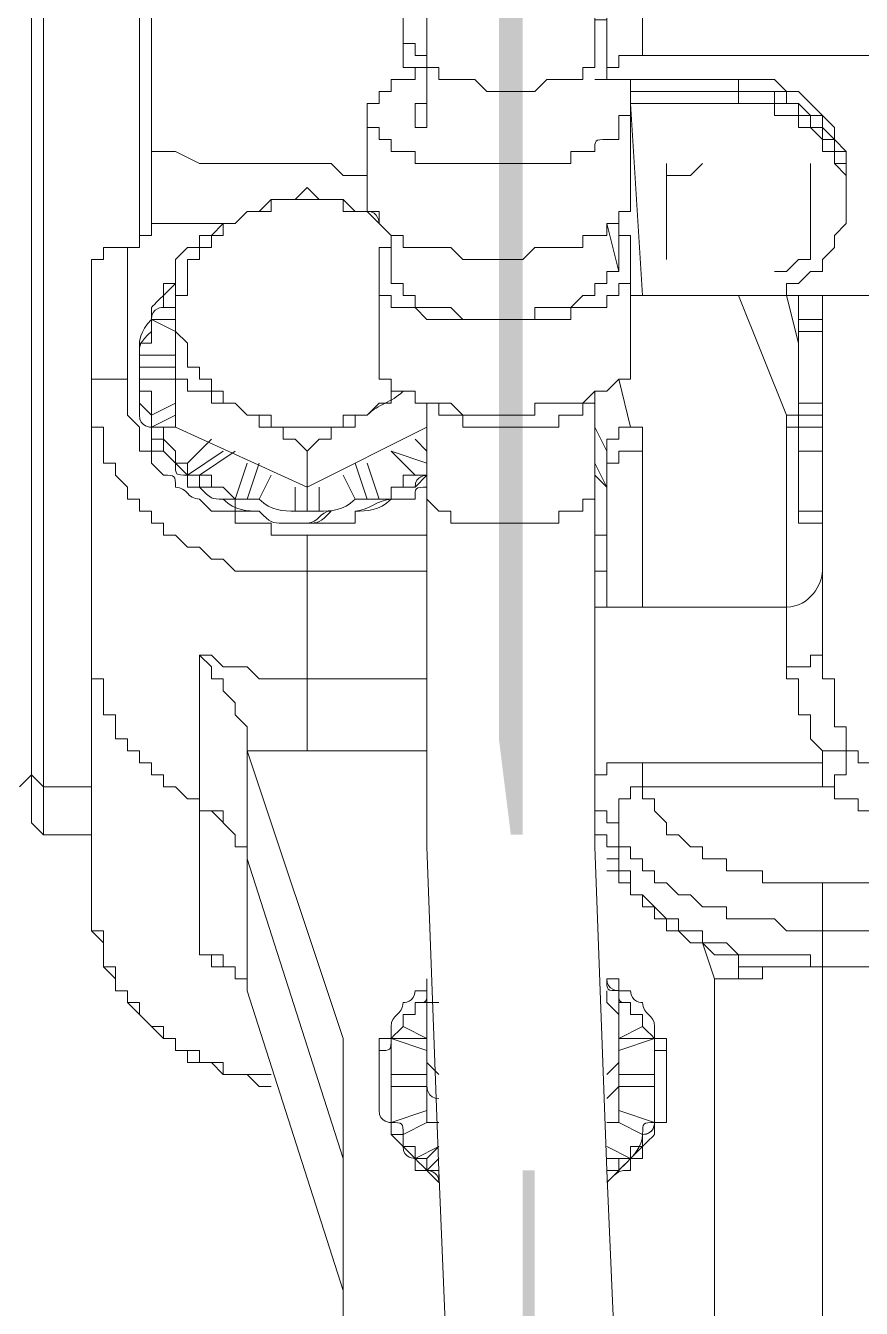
# Model space of a CAD drawing. Header units: millimetres. Extents: x 25083 to 52777, y 24772 to 45779.
# Drawn here: x 49519.19 to 49545.1, y 35956.82 to 35996.55 of the extents above; entities that cross this region are included whole.
import ezdxf

# ---------------------------------------------------------------- set-up
doc = ezdxf.new("R2010")
doc.units = ezdxf.units.MM

# ---------------------------------------------------------------- blocks, each defined once
blk = doc.blocks.new('zw$D2F4')
h = blk.add_hatch(color=7)
edge = h.paths.add_edge_path(flags=0)
edge.add_spline(control_points=[(644.308, 161.913), (644.308, 161.913), (644.308, 152.629), (644.308, 152.629), (644.308, 152.629), (643.937, 151.514), (643.937, 151.514), (643.937, 151.514), (644.679, 151.514), (644.679, 151.514), (644.679, 151.514), (644.679, 161.913), (644.679, 161.913), (644.679, 161.913), (644.308, 161.913), (644.308, 161.913), (644.308, 161.913), (644.308, 161.913), (644.308, 161.913)], knot_values=[0, 0, 0, 0, 1, 1, 1, 2, 2, 2, 3, 3, 3, 4, 4, 4, 5, 5, 5, 6, 6, 6, 6], degree=3, periodic=0)
edge = h.paths.add_edge_path(flags=0)
edge.add_spline(control_points=[(643.937, 140.745), (643.937, 140.745), (643.937, 115.121), (643.937, 115.121), (643.937, 115.121), (644.679, 115.121), (644.679, 115.121), (644.679, 115.121), (644.679, 140.745), (644.679, 140.745), (644.679, 140.745), (643.937, 140.745), (643.937, 140.745), (643.937, 140.745), (643.937, 140.745), (643.937, 140.745)], knot_values=[0, 0, 0, 0, 1, 1, 1, 2, 2, 2, 3, 3, 3, 4, 4, 4, 5, 5, 5, 5], degree=3, periodic=0)
h = blk.add_hatch(color=7)
h.dxf.hatch_style = 2
h.paths.add_polyline_path([(643.937, 115.121), (643.937, 112.15), (644.679, 112.15), (644.679, 115.121)])
h = blk.add_hatch(color=7)
h.dxf.hatch_style = 2
h.paths.add_polyline_path([(643.937, 112.15), (643.937, 104.723), (644.679, 104.723), (644.679, 112.15)])
h = blk.add_hatch(color=7)
h.dxf.hatch_style = 2
h.paths.add_polyline_path([(643.937, 104.723), (643.937, 101.752), (644.679, 101.752), (644.679, 104.723)])
h = blk.add_hatch(color=7)
edge = h.paths.add_edge_path(flags=0)
edge.add_spline(control_points=[(643.937, 101.752), (643.937, 101.752), (643.937, 93.954), (643.937, 93.954), (643.937, 93.954), (644.308, 90.983), (644.308, 90.983), (644.308, 90.983), (644.679, 90.983), (644.679, 90.983), (644.679, 90.983), (644.679, 101.752), (644.679, 101.752), (644.679, 101.752), (643.937, 101.752), (643.937, 101.752), (643.937, 101.752), (643.937, 101.752), (643.937, 101.752)], knot_values=[0, 0, 0, 0, 1, 1, 1, 2, 2, 2, 3, 3, 3, 4, 4, 4, 5, 5, 5, 6, 6, 6, 6], degree=3, periodic=0)
edge = h.paths.add_edge_path(flags=0)
edge.add_spline(control_points=[(644.679, 80.585), (644.679, 80.585), (644.679, 75.757), (644.679, 75.757), (644.679, 75.757), (645.051, 70.558), (645.051, 70.558), (645.051, 70.558), (645.051, 66.102), (645.051, 66.102), (645.051, 66.102), (645.422, 61.646), (645.422, 61.646), (645.422, 61.646), (645.422, 55.332), (645.422, 55.332), (645.422, 55.332), (645.422, 53.104), (645.422, 53.104), (645.422, 53.104), (646.165, 53.104), (646.165, 53.104), (646.165, 53.104), (646.165, 55.332), (646.165, 55.332), (646.165, 55.332), (645.793, 57.932), (645.793, 57.932), (645.793, 57.932), (645.793, 66.102), (645.793, 66.102), (645.793, 66.102), (645.422, 70.558), (645.422, 70.558), (645.422, 70.558), (645.051, 75.757), (645.051, 75.757), (645.051, 75.757), (645.051, 80.585), (645.051, 80.585), (645.051, 80.585), (644.679, 80.585), (644.679, 80.585), (644.679, 80.585), (644.679, 80.585), (644.679, 80.585)], knot_values=[0, 0, 0, 0, 1, 1, 1, 2, 2, 2, 3, 3, 3, 4, 4, 4, 5, 5, 5, 6, 6, 6, 7, 7, 7, 8, 8, 8, 9, 9, 9, 10, 10, 10, 11, 11, 11, 12, 12, 12, 13, 13, 13, 14, 14, 14, 15, 15, 15, 15], degree=3, periodic=0)
at = {"color": 7, "lineweight": 5}
for points in [[(629.825, 228.386), (629.825, 92.468)], [(632.796, 109.18), (632.796, 228.386)], [(629.454, 228.014), (629.454, 92.84)], [(633.167, 193.478), (633.167, 109.551)], [(633.167, 109.922), (633.167, 192.735)], [(641.708, 161.913), (641.708, 115.121)], [(646.907, 115.121), (646.907, 161.913)], [(648.393, 123.291), (648.393, 115.121)], [(647.279, 122.548), (647.279, 114.379)], [(640.966, 115.493), (640.966, 116.607)], [(646.907, 116.235), (647.279, 116.235), (647.279, 115.864)], [(640.966, 115.493), (640.966, 114.75), (641.337, 114.75), (641.337, 114.379)], [(640.966, 115.493), (641.337, 115.493), (641.337, 115.121), (641.708, 115.121)], [(641.708, 115.121), (641.708, 112.893)], [(644.308, 114.007), (643.565, 114.007), (643.194, 114.379), (642.08, 114.379), (642.08, 114.75), (641.708, 114.75), (641.708, 115.121)], [(646.907, 115.121), (646.907, 114.75), (646.536, 114.75), (646.536, 114.379), (646.165, 114.379), (645.422, 114.379), (645.051, 114.007), (644.308, 114.007)], [(647.279, 114.379), (647.279, 114.75), (647.65, 114.75), (647.65, 115.121), (648.021, 115.121), (648.393, 115.121)], [(658.791, 115.121), (648.393, 115.121)], [(639.852, 113.264), (639.852, 113.636), (640.223, 113.636), (640.223, 114.007), (640.594, 114.007), (640.594, 114.379), (641.337, 114.379), (641.337, 114.75), (641.708, 114.75)], [(646.907, 114.379), (648.021, 114.379)], [(648.021, 114.379), (651.364, 114.379)], [(648.021, 114.379), (648.021, 111.408)], [(648.021, 114.007), (648.021, 114.379)], [(648.021, 114.379), (648.021, 113.264)], [(651.364, 114.379), (651.364, 114.007)], [(654.706, 111.408), (654.706, 112.15), (654.335, 112.522), (654.335, 112.893), (653.592, 113.636), (653.22, 114.007), (652.849, 114.007), (652.478, 114.379), (651.364, 114.379)], [(648.021, 114.007), (651.364, 114.007)], [(651.364, 114.007), (648.021, 114.007)], [(651.364, 114.007), (651.364, 113.636)], [(654.706, 111.408), (654.706, 111.779), (654.335, 111.779), (654.335, 112.522), (653.963, 112.522), (653.963, 112.893), (653.592, 112.893), (653.592, 113.264), (653.22, 113.264), (653.22, 113.636), (652.478, 113.636), (652.478, 114.007), (651.364, 114.007)], [(654.706, 111.408), (654.706, 112.15), (654.335, 112.15), (654.335, 112.522), (653.963, 112.893), (653.963, 113.264), (653.592, 113.264), (653.22, 113.636), (652.849, 113.636), (652.849, 114.007), (651.364, 114.007)], [(639.852, 113.264), (639.852, 110.294)], [(646.907, 112.15), (646.165, 112.15), (646.165, 111.779), (642.451, 111.779), (642.08, 111.779), (641.337, 111.779), (641.337, 112.15), (640.594, 112.15), (640.594, 112.522), (640.223, 112.522), (640.223, 112.893), (639.852, 112.893), (639.852, 113.264)], [(641.708, 113.636), (641.337, 113.636), (641.337, 113.264)], [(641.337, 113.264), (641.337, 112.893), (641.708, 112.893)], [(648.021, 113.264), (647.65, 113.264), (647.65, 112.522), (647.279, 112.522)], [(651.364, 113.636), (648.021, 113.636)], [(648.021, 113.636), (648.393, 107.694)], [(648.021, 113.264), (648.021, 110.665)], [(654.706, 111.036), (654.706, 111.408), (654.335, 111.779), (654.335, 112.15), (653.963, 112.15), (653.963, 112.522), (653.592, 112.893), (653.22, 112.893), (653.22, 113.264), (652.478, 113.264), (652.478, 113.636), (651.364, 113.636)], [(639.852, 111.408), (639.109, 111.408), (638.737, 111.779), (634.653, 111.779), (633.91, 112.15), (633.167, 112.15)], [(649.136, 111.779), (649.136, 108.808)], [(650.25, 111.779), (649.878, 111.408), (649.136, 111.408), (649.136, 111.036)], [(653.592, 108.808), (653.592, 111.779)], [(648.021, 111.408), (648.021, 110.665)], [(654.706, 111.408), (654.706, 111.036)], [(636.138, 110.294), (636.509, 110.294), (636.881, 110.665), (637.623, 110.665), (637.995, 111.036)], [(637.995, 111.036), (638.366, 110.665), (639.109, 110.665), (639.48, 110.294), (639.852, 110.294)], [(654.706, 111.036), (654.706, 110.665)], [(636.138, 110.294), (636.881, 110.294), (636.881, 110.665), (638.737, 110.665), (639.109, 110.665), (639.109, 110.294), (639.852, 110.294)], [(648.021, 110.665), (648.021, 110.294), (647.65, 110.294), (647.65, 109.922), (647.279, 109.922), (647.279, 109.551), (646.536, 109.551), (646.536, 109.18), (645.793, 109.18), (645.422, 109.18), (645.051, 109.18), (644.679, 108.808), (642.822, 108.808), (642.451, 109.18), (640.966, 109.18), (640.966, 109.551), (640.594, 109.551), (640.223, 109.922), (640.223, 110.294), (639.852, 110.294)], [(651.364, 107.694), (652.849, 107.694), (652.849, 108.065), (653.22, 108.065), (653.592, 108.437), (653.963, 108.437), (653.963, 108.808), (654.335, 109.18), (654.335, 109.551), (654.706, 109.922), (654.706, 110.665)], [(633.91, 108.808), (634.281, 109.18), (634.653, 109.18), (634.653, 109.551), (635.024, 109.551), (635.395, 109.922), (635.767, 109.922), (636.138, 110.294)], [(633.91, 106.951), (633.91, 107.694), (634.281, 107.694), (634.281, 108.808), (634.653, 108.808), (634.653, 109.18), (635.024, 109.18), (635.024, 109.551), (635.395, 109.551), (635.395, 109.922), (635.767, 109.922), (636.138, 110.294)], [(632.424, 109.18), (632.796, 109.18), (632.796, 109.551), (633.167, 109.551), (633.167, 109.922)], [(633.167, 109.922), (635.395, 109.922)], [(647.279, 109.922), (647.65, 108.437)], [(647.65, 109.922), (647.65, 109.551)], [(647.65, 109.922), (647.65, 109.551)], [(640.594, 109.551), (640.594, 108.437)], [(647.65, 109.551), (648.021, 109.551)], [(647.65, 109.551), (647.65, 108.437)], [(648.021, 106.58), (648.021, 109.551)], [(648.021, 109.551), (648.021, 108.437)], [(631.31, 108.437), (631.31, 108.808), (631.682, 108.808), (631.682, 109.18), (632.053, 109.18)], [(632.053, 109.18), (632.424, 109.18)], [(632.424, 109.18), (632.424, 105.095)], [(640.223, 108.437), (640.223, 109.18), (640.594, 109.18)], [(633.91, 103.609), (633.91, 108.808)], [(652.478, 108.437), (652.849, 108.437), (653.22, 108.808), (653.592, 108.808)], [(631.31, 89.126), (631.31, 108.437)], [(633.91, 108.437), (633.91, 108.065), (633.538, 108.065), (633.538, 107.694)], [(640.223, 108.437), (640.223, 105.466)], [(648.021, 108.437), (648.021, 108.065), (647.65, 108.065), (647.65, 107.694), (647.279, 107.694), (647.279, 107.323), (646.165, 107.323), (646.165, 106.951), (645.793, 106.951), (641.708, 106.951), (641.337, 107.323), (640.594, 107.323), (640.594, 107.694), (640.223, 107.694), (640.223, 108.437)], [(647.65, 108.437), (647.279, 108.437), (647.279, 108.065), (646.907, 108.065), (646.907, 107.694), (646.536, 107.694), (646.165, 107.323), (645.793, 107.323), (645.422, 107.323), (645.051, 107.323), (645.051, 106.951), (642.822, 106.951), (642.451, 107.323), (641.337, 107.323), (641.337, 107.694), (640.966, 107.694), (640.966, 108.065), (640.594, 108.065), (640.594, 108.437)], [(648.021, 105.837), (648.021, 108.437)], [(633.538, 107.323), (633.538, 107.694), (633.91, 108.065)], [(648.393, 107.694), (648.021, 107.694)], [(651.364, 107.694), (648.393, 107.694)], [(651.364, 107.694), (652.849, 103.981)], [(658.42, 107.694), (651.735, 107.694)], [(653.22, 106.209), (652.849, 107.694)], [(653.22, 107.694), (653.963, 107.694)], [(653.22, 107.694), (653.22, 103.609)], [(653.963, 107.694), (653.963, 96.925)], [(633.91, 107.323), (633.538, 107.323)], [(632.796, 105.837), (632.796, 106.209), (633.167, 106.209), (633.167, 106.951)], [(633.167, 106.951), (633.91, 106.58)], [(633.167, 106.951), (633.91, 106.951)], [(636.138, 103.981), (635.767, 104.352), (635.395, 104.352), (635.395, 104.723), (635.024, 104.723), (635.024, 105.095), (634.653, 105.095), (634.653, 105.466), (634.281, 105.466), (634.281, 105.837), (634.281, 106.209), (633.91, 106.58), (633.91, 106.951)], [(653.22, 106.951), (653.963, 106.951)], [(648.021, 106.58), (648.021, 105.837)], [(653.22, 106.58), (653.963, 106.58)], [(653.22, 106.58), (653.963, 106.58)], [(633.91, 105.837), (632.796, 105.837)], [(648.021, 105.837), (648.021, 105.095), (647.65, 105.095), (647.279, 104.723), (646.907, 104.723)], [(632.796, 105.466), (633.91, 105.466)], [(646.907, 104.723), (646.536, 104.352), (645.051, 104.352), (645.051, 103.981), (642.822, 103.981), (642.451, 104.352), (641.337, 104.352), (641.337, 104.723), (640.594, 104.723), (640.594, 105.095), (640.223, 105.095), (640.223, 105.466)], [(631.31, 104.723), (631.31, 105.095), (632.053, 105.095), (632.424, 105.095)], [(633.167, 102.866), (632.796, 102.866), (632.796, 103.609), (632.424, 103.981), (632.424, 105.095)], [(633.91, 105.095), (632.796, 105.095)], [(633.167, 103.981), (633.167, 104.723), (632.796, 104.723), (632.796, 105.095)], [(636.138, 103.981), (635.767, 104.352), (635.024, 104.352), (635.024, 104.723), (634.281, 104.723), (634.281, 105.095), (633.91, 105.095)], [(648.021, 103.609), (647.65, 105.095)], [(637.995, 99.153), (635.767, 99.153), (635.395, 99.524), (635.024, 99.524), (634.653, 99.896), (634.281, 99.896), (633.91, 100.267), (633.538, 100.267), (633.538, 100.638), (633.167, 100.638), (633.167, 101.01), (632.796, 101.01), (632.796, 101.381), (632.424, 101.381), (632.424, 101.752), (632.053, 102.124), (632.053, 102.495), (631.682, 102.495), (631.682, 103.609), (631.31, 103.609), (631.31, 104.723)], [(632.796, 104.723), (632.796, 104.352), (633.167, 103.981), (633.167, 103.609)], [(640.966, 104.723), (640.594, 104.723), (640.594, 104.352), (640.223, 104.352), (639.852, 103.981)], [(646.907, 104.723), (646.907, 104.352), (646.536, 104.352), (646.536, 103.981), (645.793, 103.981), (645.793, 103.609), (644.308, 103.609)], [(646.907, 101.752), (646.907, 104.723)], [(633.91, 104.352), (633.167, 103.981)], [(641.708, 104.352), (641.708, 102.495)], [(644.308, 103.609), (642.822, 103.609), (642.822, 103.981), (642.08, 103.981), (642.08, 104.352), (641.708, 104.352)], [(653.22, 104.352), (653.963, 104.352)], [(633.167, 103.609), (633.91, 103.981)], [(633.167, 103.981), (633.167, 103.238), (633.538, 103.238)], [(633.167, 103.981), (633.167, 103.238), (633.538, 103.238)], [(639.852, 103.981), (639.109, 103.981), (639.109, 103.609), (637.252, 103.609), (636.881, 103.609), (636.881, 103.981), (636.138, 103.981)], [(637.995, 102.866), (637.623, 103.238), (637.252, 103.238), (637.252, 103.609), (636.509, 103.609), (636.509, 103.981), (636.138, 103.981)], [(639.852, 103.981), (639.48, 103.981), (639.48, 103.609), (638.737, 103.609), (638.737, 103.238), (638.366, 103.238), (637.995, 102.866)], [(652.849, 103.981), (652.849, 103.609)], [(652.849, 103.981), (653.22, 103.981)], [(653.22, 103.981), (653.963, 103.981)], [(633.538, 103.609), (633.91, 103.609)], [(634.281, 102.495), (633.91, 102.495), (633.91, 102.866), (633.538, 103.238), (633.538, 103.609)], [(637.995, 101.752), (633.91, 103.609)], [(637.995, 101.752), (641.708, 103.609)], [(646.907, 103.609), (647.279, 102.866)], [(646.907, 103.609), (647.279, 102.866)], [(647.279, 102.866), (647.279, 103.238), (647.65, 103.238), (647.65, 103.609), (648.021, 103.609)], [(648.393, 102.866), (648.393, 103.609), (648.021, 103.609)], [(652.849, 96.182), (652.849, 103.609)], [(653.22, 103.609), (652.849, 103.609)], [(653.22, 103.609), (653.963, 103.609)], [(653.22, 103.609), (653.22, 100.638)], [(635.024, 103.238), (634.281, 102.495)], [(641.708, 102.866), (641.337, 103.238)], [(634.281, 102.124), (635.395, 102.866)], [(634.653, 102.124), (635.767, 102.866)], [(637.995, 101.01), (637.995, 102.866)], [(640.594, 102.866), (641.337, 102.124)], [(641.708, 102.495), (640.594, 102.866)], [(647.279, 101.752), (647.279, 102.866)], [(647.279, 102.866), (647.279, 102.124)], [(648.393, 102.866), (647.65, 102.866), (647.65, 102.495), (647.279, 102.495), (647.279, 102.124)], [(648.393, 102.866), (648.393, 98.039)], [(653.22, 102.866), (653.963, 102.866)], [(633.91, 102.495), (634.281, 102.124), (634.653, 102.124), (634.653, 101.752), (635.024, 101.752)], [(633.91, 102.495), (634.281, 102.124), (634.653, 102.124), (634.653, 101.752), (635.024, 101.752)], [(635.767, 101.381), (635.395, 101.752), (635.024, 101.752), (635.024, 102.124), (634.653, 102.124)], [(636.138, 102.495), (635.767, 101.381)], [(636.138, 101.381), (636.509, 102.495)], [(636.509, 101.381), (636.881, 102.124)], [(639.109, 102.124), (639.48, 101.381)], [(639.852, 101.381), (639.48, 102.495)], [(640.223, 101.381), (639.852, 102.495)], [(641.337, 102.124), (640.966, 102.124), (640.966, 101.752), (640.594, 101.752), (640.594, 101.381), (640.223, 101.381)], [(641.708, 102.495), (641.708, 101.752)], [(647.279, 101.752), (646.907, 102.495)], [(646.907, 102.124), (646.907, 102.495)], [(647.279, 101.752), (646.907, 102.495)], [(647.279, 101.752), (646.907, 102.124)], [(647.279, 102.124), (647.279, 98.039)], [(637.623, 101.752), (637.623, 101.01)], [(638.366, 101.752), (638.366, 101.01)], [(640.966, 101.752), (641.337, 101.752)], [(640.966, 101.752), (641.337, 101.752)], [(641.708, 101.752), (641.708, 90.612), (642.08, 80.585), (642.451, 71.672), (642.822, 64.245), (643.194, 57.932), (643.194, 53.104)], [(644.308, 100.638), (642.451, 100.638), (642.451, 101.01), (642.08, 101.01), (641.708, 101.381), (641.708, 101.752)], [(646.907, 101.752), (646.907, 101.381), (646.536, 101.381), (646.536, 101.01), (646.165, 101.01), (645.793, 101.01), (645.793, 100.638), (644.308, 100.638)], [(646.907, 90.612), (646.907, 101.752)], [(647.279, 101.752), (647.279, 101.381)], [(637.995, 100.267), (636.881, 100.267), (636.881, 100.638), (635.767, 100.638), (635.767, 101.01), (635.024, 101.01), (634.653, 101.381)], [(635.395, 101.381), (635.767, 101.381), (635.767, 101.01), (636.509, 101.01)], [(635.395, 101.381), (635.767, 101.381), (635.767, 101.01), (636.509, 101.01)], [(639.48, 101.01), (639.48, 100.638)], [(653.22, 101.01), (653.963, 101.01)], [(653.22, 100.638), (653.963, 100.638)], [(637.995, 100.267), (641.708, 100.267)], [(637.995, 100.267), (637.995, 93.582)], [(646.907, 100.267), (647.279, 100.267)], [(641.708, 99.153), (637.995, 99.153)], [(647.279, 99.153), (646.907, 99.153)], [(646.907, 98.039), (652.849, 98.039)], [(631.682, 95.439), (631.682, 95.811), (631.31, 95.811), (631.31, 96.925)], [(631.31, 96.925), (631.31, 95.811), (631.682, 95.811), (631.682, 94.697), (632.053, 94.697), (632.053, 93.954), (632.424, 93.954), (632.424, 93.582), (632.796, 93.582), (632.796, 93.211), (633.167, 93.211), (633.167, 92.84)], [(652.849, 96.182), (653.592, 96.182), (653.592, 96.553), (653.963, 96.553), (653.963, 96.925)], [(654.706, 93.582), (654.706, 94.325), (654.335, 94.325), (654.335, 95.811), (653.963, 95.811), (653.963, 96.925)], [(634.653, 87.269), (634.653, 96.553)], [(636.138, 93.954), (636.138, 94.325), (635.767, 94.697), (635.767, 95.068), (635.395, 95.439), (635.395, 95.811), (635.024, 95.811), (635.024, 96.182), (634.653, 96.553)], [(634.653, 96.553), (635.024, 96.553), (635.395, 96.182), (636.138, 96.182), (636.509, 95.811), (637.995, 95.811)], [(652.849, 96.182), (652.849, 95.811), (653.22, 95.811), (653.22, 94.697), (653.592, 94.697), (653.592, 93.954), (653.963, 93.582), (653.963, 93.211)], [(637.995, 95.811), (641.708, 95.811)], [(633.167, 92.84), (633.167, 93.211), (632.796, 93.211), (632.796, 93.582), (632.424, 93.582), (632.424, 93.954), (632.053, 93.954), (632.053, 94.697), (631.682, 94.697), (631.682, 95.068), (631.682, 95.439)], [(636.138, 93.954), (636.138, 86.527)], [(639.109, 84.67), (636.138, 93.582)], [(641.708, 93.582), (637.995, 93.582)], [(653.963, 92.468), (654.335, 92.468), (654.335, 92.84), (654.706, 92.84), (654.706, 93.582)], [(654.706, 93.582), (653.963, 93.582), (653.963, 93.211)], [(657.305, 92.84), (656.191, 92.84), (655.82, 93.211), (655.077, 93.211), (655.077, 93.582), (654.706, 93.582)], [(646.907, 92.84), (647.279, 92.84), (647.279, 93.211), (648.393, 93.211)], [(653.963, 93.211), (648.393, 93.211)], [(648.393, 93.211), (648.393, 92.468)], [(653.963, 92.468), (653.963, 93.211)], [(629.454, 92.84), (629.082, 92.468)], [(629.454, 92.84), (629.825, 92.468)], [(629.454, 92.84), (629.454, 91.354)], [(634.653, 92.097), (634.281, 92.097), (633.91, 92.468), (633.538, 92.468), (633.538, 92.84), (633.167, 92.84)], [(633.167, 92.84), (633.538, 92.84), (633.538, 92.468), (633.91, 92.468), (634.281, 92.097), (634.653, 92.097)], [(631.31, 92.468), (629.825, 92.468)], [(629.825, 92.468), (629.825, 90.983)], [(647.65, 91.354), (647.65, 92.097), (648.021, 92.097), (648.021, 92.468), (648.393, 92.468)], [(653.963, 92.468), (648.393, 92.468)], [(653.963, 89.498), (652.106, 89.498), (652.106, 89.869), (650.992, 89.869), (650.992, 90.24), (650.25, 90.24), (650.25, 90.612), (649.878, 90.612), (649.507, 90.983), (649.136, 90.983), (649.136, 91.354), (648.764, 91.726), (648.764, 92.097), (648.393, 92.097), (648.393, 92.468)], [(653.963, 92.468), (654.335, 92.468), (654.335, 92.097), (655.077, 92.097), (655.077, 91.726), (656.191, 91.726), (656.191, 91.354), (656.934, 91.354), (657.305, 91.354)], [(635.395, 91.726), (634.653, 91.726), (634.653, 92.097)], [(634.653, 92.097), (634.653, 91.726), (635.024, 91.726), (635.767, 90.983), (635.767, 90.612), (636.138, 90.612), (636.138, 90.24)], [(646.907, 91.726), (647.279, 91.726), (647.279, 91.354), (647.65, 91.354)], [(629.454, 91.354), (629.825, 90.983)], [(635.767, 90.983), (635.395, 91.354)], [(648.021, 90.612), (647.65, 90.612), (647.65, 91.354)], [(647.65, 91.354), (647.65, 90.24)], [(631.31, 90.983), (629.825, 90.983)], [(636.138, 90.24), (636.138, 90.612), (635.767, 90.612), (635.767, 90.983)], [(646.907, 90.983), (647.279, 90.983), (647.279, 90.612), (647.65, 90.612), (647.65, 90.24)], [(647.279, 80.585), (646.907, 90.612)], [(636.138, 90.24), (639.109, 80.956)], [(647.279, 90.24), (647.65, 90.24)], [(647.65, 90.24), (647.65, 89.869), (648.021, 89.869), (648.021, 89.126)], [(653.963, 88.012), (652.849, 88.012), (652.478, 88.383), (650.992, 88.383), (650.992, 88.755), (650.25, 88.755), (649.878, 89.126), (649.507, 89.126), (649.136, 89.498), (648.764, 89.498), (648.764, 89.869), (648.393, 89.869), (648.393, 90.24), (648.021, 90.24)], [(647.279, 89.869), (647.65, 89.869)], [(647.65, 89.869), (647.65, 89.498), (648.021, 89.498), (648.021, 89.126), (648.393, 89.126), (648.393, 88.755), (648.764, 88.755), (648.764, 88.383), (649.136, 88.383), (649.136, 88.012), (649.507, 88.012), (649.878, 87.641), (650.25, 87.641), (650.621, 87.269), (650.992, 87.269), (651.364, 87.269), (651.364, 86.898), (653.963, 86.898)], [(653.963, 89.498), (658.791, 89.498)], [(653.963, 89.498), (653.963, 75.386)], [(631.31, 89.126), (631.31, 88.012), (631.682, 87.641), (631.682, 86.898), (632.053, 86.527), (632.053, 86.155), (632.424, 86.155), (632.424, 85.784), (633.167, 85.041), (633.538, 84.67), (633.91, 84.67), (633.91, 84.298), (634.281, 84.298), (634.281, 83.927), (635.024, 83.927), (635.395, 83.556), (636.138, 83.556), (636.509, 83.184), (636.881, 83.184)], [(631.31, 89.126), (631.31, 88.012), (631.682, 88.012), (631.682, 86.898), (632.053, 86.898), (632.053, 86.155), (632.424, 86.155), (632.424, 85.784), (632.796, 85.784), (632.796, 85.413), (633.167, 85.041), (633.538, 85.041), (633.538, 84.67), (633.91, 84.67), (633.91, 84.298), (634.653, 84.298), (634.653, 83.927), (635.395, 83.927), (635.395, 83.556), (636.881, 83.556)], [(648.021, 89.126), (648.393, 89.126), (649.136, 88.383), (649.507, 88.383), (649.507, 88.012), (650.25, 88.012), (650.25, 87.641), (650.992, 87.641), (651.364, 87.269), (652.106, 87.269), (652.478, 87.269), (653.592, 87.269), (653.592, 86.898), (653.963, 86.898)], [(658.791, 88.012), (653.963, 88.012)], [(650.25, 87.641), (650.621, 86.527)], [(635.767, 86.898), (635.024, 86.898), (635.024, 87.269), (634.653, 87.269)], [(635.395, 87.269), (634.653, 87.269)], [(636.138, 86.527), (635.767, 86.527), (635.767, 86.898), (635.395, 86.898), (635.395, 87.269)], [(652.106, 86.898), (651.364, 86.898), (651.364, 86.527), (650.621, 86.527)], [(652.478, 86.898), (652.106, 86.898), (652.106, 86.527), (650.621, 86.527)], [(659.162, 86.898), (653.963, 86.898)], [(653.963, 86.898), (659.162, 86.898)], [(636.138, 86.527), (636.138, 86.155)], [(650.621, 73.9), (650.621, 86.527)], [(636.138, 86.155), (639.109, 76.871)], [(641.708, 82.07), (641.708, 86.155)], [(647.279, 86.155), (647.279, 85.784), (647.65, 85.413), (647.65, 84.67)], [(647.65, 82.07), (647.65, 86.155)], [(640.966, 85.041), (640.966, 85.413), (641.337, 85.413), (641.337, 85.784)], [(641.337, 85.784), (641.708, 85.784)], [(641.708, 84.67), (641.708, 85.784), (642.08, 85.784)], [(647.65, 85.784), (648.021, 85.784)], [(648.021, 85.784), (648.021, 85.413), (648.393, 85.413), (648.393, 85.041)], [(640.594, 85.041), (640.594, 84.67), (640.223, 84.67), (640.223, 83.556)], [(641.708, 84.67), (640.966, 85.041)], [(648.393, 85.041), (647.65, 84.67)], [(639.109, 57.561), (639.109, 84.67)], [(640.594, 84.67), (641.708, 84.298)], [(640.594, 84.67), (641.708, 84.67)], [(640.594, 83.556), (640.594, 84.67)], [(642.08, 83.556), (641.708, 83.927), (641.708, 84.67)], [(647.65, 84.67), (647.65, 83.927), (647.279, 83.556)], [(647.65, 84.298), (648.764, 84.67)], [(648.764, 84.67), (647.65, 84.67)], [(649.136, 83.556), (649.136, 84.67), (648.764, 84.67)], [(640.223, 83.556), (640.223, 82.442)], [(640.594, 83.556), (641.708, 83.556)], [(641.708, 83.556), (640.594, 83.556)], [(648.764, 83.556), (647.65, 83.556)], [(647.65, 83.556), (648.764, 83.556)], [(648.764, 82.07), (649.136, 82.07), (649.136, 83.556)], [(641.708, 83.184), (640.594, 83.184)], [(647.65, 83.184), (648.764, 83.184)], [(640.594, 82.813), (640.594, 81.699)], [(640.594, 82.07), (641.708, 82.442)], [(641.708, 82.442), (640.594, 82.07)], [(648.764, 82.07), (647.65, 82.442)], [(648.764, 82.07), (647.65, 82.442)], [(640.966, 81.699), (640.594, 81.699), (640.594, 82.07)], [(640.966, 81.328), (640.966, 81.699), (640.594, 81.699), (640.594, 82.07)], [(640.966, 81.699), (641.708, 82.07)], [(642.08, 82.07), (641.708, 82.07)], [(647.279, 82.07), (647.65, 82.07)], [(647.65, 82.07), (648.393, 81.699)], [(641.337, 80.956), (641.337, 81.328), (640.966, 81.328), (640.966, 81.699)], [(648.393, 81.699), (648.393, 81.328), (648.021, 81.328), (648.021, 80.956)], [(641.337, 80.956), (641.337, 81.328), (640.966, 81.328)], [(641.337, 80.956), (640.966, 81.328)], [(642.08, 81.328), (641.337, 80.956)], [(641.708, 80.956), (642.08, 81.328)], [(648.021, 80.956), (647.279, 81.328)], [(642.08, 80.214), (642.08, 80.585), (641.337, 80.585), (641.337, 80.956)], [(641.708, 80.585), (642.08, 80.956)], [(647.65, 80.956), (647.279, 80.956)], [(647.279, 80.585), (647.65, 80.585)], [(648.393, 53.104), (648.393, 57.932), (648.021, 64.245), (647.65, 72.044), (647.279, 80.585)]]:
    blk.add_lwpolyline(points, dxfattribs=at)
for points in [[(647.279, 114.379), (647.279, 114.379), (647.279, 114.379), (647.279, 114.379)], [(646.907, 112.15), (646.907, 112.522), (646.907, 112.522), (647.279, 112.522)], [(654.706, 111.036), (654.706, 111.036), (654.706, 111.408), (654.706, 111.408)], [(654.706, 111.036), (654.706, 111.036), (654.706, 111.408), (654.706, 111.408)], [(654.706, 110.665), (654.706, 110.665), (654.706, 110.665), (654.706, 111.036)], [(654.706, 111.036), (654.706, 111.036), (654.706, 111.036), (654.706, 111.036)], [(654.706, 111.036), (654.706, 111.036), (654.706, 111.036), (654.706, 111.036)], [(654.706, 111.036), (654.706, 111.036), (654.706, 111.036), (654.706, 111.036)], [(640.223, 109.922), (640.223, 109.922), (640.223, 110.294), (639.852, 110.294)], [(640.223, 109.922), (640.223, 109.922), (640.223, 109.922), (639.852, 110.294)], [(633.538, 107.694), (633.167, 107.323), (633.167, 107.323), (633.167, 107.323)], [(648.021, 107.694), (648.021, 107.694), (648.393, 107.694), (648.393, 107.694)], [(633.538, 107.323), (633.538, 107.323), (633.167, 107.323), (633.167, 106.951)], [(633.167, 107.323), (633.167, 107.323), (633.167, 107.323), (633.167, 107.323)], [(633.167, 107.323), (633.167, 106.951), (633.167, 106.951), (633.167, 106.951)], [(633.167, 106.951), (632.796, 106.58), (632.796, 106.209), (632.796, 106.209)], [(633.167, 106.951), (633.167, 106.58), (633.167, 106.58), (633.167, 106.58)], [(633.167, 106.951), (633.167, 106.951), (633.167, 106.951), (633.167, 106.951)], [(633.167, 106.58), (632.796, 106.209), (632.796, 106.209), (632.796, 105.837)], [(632.796, 106.209), (632.796, 105.837), (632.796, 105.466), (632.796, 105.095)], [(632.796, 105.837), (632.796, 105.837), (632.796, 105.466), (632.796, 105.466)], [(632.796, 105.837), (632.796, 105.837), (632.796, 105.837), (632.796, 105.466)], [(632.796, 105.466), (632.796, 105.466), (632.796, 105.466), (632.796, 105.095)], [(632.796, 105.095), (632.796, 104.723), (632.796, 104.723), (632.796, 104.723)], [(632.796, 105.095), (632.796, 105.095), (632.796, 105.095), (632.796, 104.723)], [(632.796, 105.095), (632.796, 105.095), (632.796, 105.095), (632.796, 105.095)], [(632.796, 105.095), (632.796, 104.723), (632.796, 104.723), (632.796, 104.723)], [(632.796, 105.095), (632.796, 105.095), (632.796, 104.723), (632.796, 104.723)], [(632.796, 105.095), (632.796, 105.095), (632.796, 105.095), (632.796, 105.095)], [(632.796, 105.095), (632.796, 105.095), (632.796, 105.095), (632.796, 105.095)], [(632.796, 105.095), (632.796, 105.095), (632.796, 105.095), (632.796, 105.095)], [(632.796, 105.095), (632.796, 105.095), (632.796, 105.095), (632.796, 105.095)], [(632.796, 104.723), (632.796, 104.723), (632.796, 104.723), (632.796, 104.723)], [(632.796, 104.723), (632.796, 104.723), (632.796, 104.723), (632.796, 104.723)], [(632.796, 104.723), (632.796, 104.723), (632.796, 104.723), (632.796, 104.352)], [(632.796, 104.723), (632.796, 104.723), (632.796, 104.723), (632.796, 104.723)], [(640.966, 104.723), (640.594, 104.352), (640.223, 104.352), (639.852, 103.981)], [(646.907, 104.723), (646.907, 104.723), (646.907, 104.723), (646.907, 104.723)], [(632.796, 104.352), (632.796, 104.352), (632.796, 103.981), (632.796, 103.981)], [(632.796, 103.981), (632.796, 103.609), (633.167, 103.609), (633.167, 103.609)], [(633.167, 103.981), (633.167, 103.981), (633.167, 103.981), (633.167, 103.609)], [(633.167, 103.981), (633.167, 103.981), (633.167, 103.981), (633.167, 103.981)], [(633.167, 103.609), (633.167, 103.238), (633.167, 103.238), (633.167, 103.238)], [(633.167, 103.609), (633.167, 103.609), (633.167, 103.609), (633.167, 103.609)], [(633.167, 103.609), (633.167, 103.609), (633.538, 103.609), (633.538, 103.609)], [(633.167, 103.609), (633.167, 103.609), (633.167, 103.238), (633.167, 103.238)], [(633.167, 103.238), (633.167, 103.238), (633.167, 103.238), (633.538, 103.238)], [(633.167, 103.238), (633.167, 103.238), (633.167, 103.238), (633.167, 102.866)], [(633.538, 103.238), (633.538, 102.866), (633.538, 102.866), (633.538, 102.866)], [(633.538, 103.238), (633.538, 103.238), (633.538, 103.238), (633.538, 103.238)], [(633.167, 102.866), (633.167, 102.866), (633.167, 102.866), (633.167, 102.495)], [(633.167, 102.866), (633.167, 102.866), (633.538, 102.866), (633.538, 102.866)], [(633.538, 102.866), (633.538, 102.866), (633.91, 102.495), (633.91, 102.495)], [(633.538, 102.866), (633.538, 102.866), (633.538, 102.866), (633.538, 102.866)], [(633.167, 102.495), (633.167, 102.495), (633.538, 102.124), (633.538, 102.124)], [(633.538, 102.124), (633.91, 102.124), (633.91, 102.124), (633.91, 101.752)], [(633.91, 102.495), (633.91, 102.124), (633.91, 102.124), (634.281, 102.124)], [(633.91, 102.495), (633.91, 102.495), (633.91, 102.495), (633.91, 102.495)], [(634.281, 102.495), (634.281, 102.495), (634.281, 102.495), (634.281, 102.124)], [(634.281, 102.124), (634.281, 102.124), (634.281, 101.752), (634.281, 101.752)], [(634.281, 102.124), (634.653, 102.124), (634.653, 102.124), (634.653, 102.124)], [(641.337, 102.124), (641.337, 102.124), (641.337, 102.124), (641.708, 102.124)], [(641.337, 101.752), (641.337, 101.752), (641.708, 102.124), (641.708, 102.124)], [(641.337, 101.752), (641.337, 102.124), (641.708, 102.124), (641.708, 102.124)], [(633.91, 101.752), (634.281, 101.752), (634.281, 101.381), (634.653, 101.381)], [(634.281, 101.752), (634.653, 101.752), (634.653, 101.752), (634.653, 101.752)], [(634.653, 101.752), (635.024, 101.381), (635.024, 101.381), (635.395, 101.381)], [(635.024, 101.752), (635.024, 101.752), (635.024, 101.752), (635.024, 101.752)], [(640.966, 101.752), (641.337, 101.752), (641.337, 101.752), (641.337, 101.752)], [(641.337, 101.752), (641.337, 101.752), (641.337, 101.752), (641.337, 101.752)], [(641.337, 101.752), (641.337, 101.752), (641.337, 101.752), (641.337, 101.752)], [(641.337, 101.752), (641.337, 101.752), (641.337, 101.752), (641.337, 101.752)], [(641.337, 101.381), (641.337, 101.752), (641.337, 101.752), (641.708, 101.752)], [(641.708, 101.752), (641.708, 101.752), (641.708, 101.752), (641.708, 101.752)], [(647.279, 101.752), (647.279, 101.752), (647.279, 101.752), (647.279, 101.752)], [(635.395, 101.381), (635.395, 101.381), (635.395, 101.381), (635.395, 101.381)], [(635.395, 101.381), (635.395, 101.381), (635.395, 101.381), (635.395, 101.381)], [(635.395, 101.381), (635.767, 101.01), (636.138, 101.01), (636.509, 101.01)], [(635.395, 101.381), (635.395, 101.381), (635.395, 101.381), (635.395, 101.381)], [(635.767, 101.381), (635.767, 101.381), (635.767, 101.381), (636.138, 101.381)], [(636.138, 101.381), (636.138, 101.381), (636.138, 101.381), (636.509, 101.381)], [(636.509, 101.381), (636.881, 101.01), (637.252, 101.01), (637.623, 101.01)], [(638.366, 101.01), (638.737, 101.01), (639.109, 101.01), (639.48, 101.381)], [(639.48, 101.01), (639.852, 101.01), (640.223, 101.01), (640.594, 101.381)], [(639.48, 101.381), (639.852, 101.381), (639.852, 101.381), (639.852, 101.381)], [(639.48, 101.01), (639.852, 101.01), (640.223, 101.01), (640.594, 101.381)], [(639.48, 101.01), (639.852, 101.01), (640.223, 101.381), (640.594, 101.381)], [(639.852, 101.381), (640.223, 101.381), (640.223, 101.381), (640.223, 101.381)], [(640.594, 101.381), (640.966, 101.381), (640.966, 101.381), (641.337, 101.381)], [(636.509, 101.01), (636.881, 100.638), (636.881, 100.638), (637.252, 100.638)], [(636.509, 101.01), (636.509, 101.01), (636.509, 101.01), (636.509, 101.01)], [(637.623, 101.01), (637.623, 101.01), (637.995, 101.01), (637.995, 101.01)], [(637.995, 101.01), (637.995, 101.01), (638.366, 101.01), (638.366, 101.01)], [(637.995, 100.638), (638.366, 100.638), (638.366, 100.638), (638.737, 101.01)], [(637.995, 100.638), (638.366, 100.638), (638.366, 101.01), (638.737, 101.01)], [(639.48, 100.638), (639.48, 100.638), (639.48, 101.01), (639.48, 101.01)], [(637.252, 100.638), (637.252, 100.638), (637.252, 100.638), (637.252, 100.638)], [(637.252, 100.638), (637.623, 100.638), (637.623, 100.638), (637.995, 100.638)], [(637.252, 100.638), (637.623, 100.638), (637.623, 100.638), (637.995, 100.638)], [(637.623, 100.638), (637.623, 100.638), (637.995, 100.638), (637.995, 100.638)], [(637.995, 100.638), (638.366, 100.638), (638.737, 100.638), (639.48, 100.638)], [(652.849, 98.039), (653.592, 98.039), (653.963, 98.781), (653.963, 99.153)], [(636.138, 93.954), (636.138, 93.954), (636.138, 93.954), (636.138, 93.582)], [(636.138, 93.582), (636.881, 93.582), (637.252, 93.582), (637.995, 93.582)], [(633.167, 92.84), (633.167, 92.84), (633.167, 92.84), (633.167, 92.84)], [(635.395, 91.354), (635.395, 91.354), (635.395, 91.354), (635.395, 91.726)], [(635.767, 90.983), (635.767, 90.983), (635.767, 90.983), (635.767, 90.983)], [(648.021, 90.612), (648.021, 90.612), (648.021, 90.24), (648.021, 90.24)], [(647.65, 90.24), (647.65, 89.869), (647.65, 89.869), (647.65, 89.869)], [(647.65, 90.24), (647.65, 90.24), (647.65, 90.24), (647.65, 90.24)], [(647.65, 90.24), (647.65, 90.24), (647.65, 90.24), (647.65, 90.24)], [(641.708, 86.527), (641.708, 86.527), (641.708, 86.155), (641.708, 86.155)], [(647.65, 86.155), (647.65, 86.155), (647.279, 86.155), (647.279, 86.527)], [(647.279, 86.527), (647.279, 86.527), (647.279, 86.527), (647.279, 86.527)], [(647.65, 86.527), (647.65, 86.527), (647.279, 86.527), (647.279, 86.527)], [(647.65, 86.155), (647.279, 86.155), (647.279, 86.155), (647.279, 86.527)], [(647.65, 86.155), (647.65, 86.155), (647.65, 86.155), (647.65, 86.527)], [(641.337, 86.155), (641.337, 85.784), (640.966, 85.784), (640.966, 85.784)], [(641.708, 86.155), (641.337, 86.155), (641.337, 86.155), (641.337, 86.155)], [(641.708, 86.155), (641.708, 85.784), (641.708, 85.784), (641.337, 85.784)], [(641.708, 86.155), (641.708, 86.155), (641.708, 86.155), (641.708, 86.155)], [(648.021, 86.155), (648.021, 86.155), (648.021, 86.155), (647.65, 86.155)], [(648.021, 85.784), (647.65, 85.784), (647.65, 85.784), (647.65, 86.155)], [(648.393, 85.784), (648.393, 85.784), (648.021, 85.784), (648.021, 86.155)], [(640.966, 85.784), (640.966, 85.413), (640.594, 85.413), (640.594, 85.041)], [(648.764, 85.041), (648.764, 85.413), (648.393, 85.413), (648.393, 85.784)], [(640.966, 85.041), (640.966, 85.041), (640.966, 85.041), (640.594, 84.67)], [(640.966, 85.041), (640.966, 85.041), (640.966, 85.041), (640.594, 84.67)], [(648.764, 84.67), (648.393, 85.041), (648.393, 85.041), (648.393, 85.041)], [(648.764, 84.67), (648.393, 85.041), (648.393, 85.041), (648.393, 85.041)], [(648.764, 84.67), (648.764, 85.041), (648.764, 85.041), (648.764, 85.041)], [(640.594, 84.67), (640.594, 84.298), (640.594, 84.298), (640.223, 84.298)], [(640.594, 84.67), (640.594, 84.67), (640.594, 84.67), (640.594, 84.67)], [(640.594, 84.67), (640.594, 84.67), (640.594, 84.67), (640.594, 84.67)], [(640.594, 84.67), (640.594, 84.67), (640.594, 84.67), (640.594, 84.67)], [(648.764, 84.67), (648.764, 84.67), (648.764, 84.67), (648.764, 84.67)], [(648.764, 84.67), (648.764, 84.67), (648.764, 84.67), (648.764, 84.67)], [(648.764, 84.298), (648.764, 84.67), (648.764, 84.67), (648.764, 84.67)], [(648.764, 84.298), (648.764, 84.298), (648.764, 84.67), (648.764, 84.67)], [(648.764, 84.67), (648.764, 84.67), (648.764, 84.67), (648.764, 84.67)], [(640.223, 84.298), (640.223, 83.927), (640.223, 83.556), (640.223, 83.556)], [(649.136, 84.298), (648.764, 84.298), (648.764, 84.298), (648.764, 84.298)], [(648.764, 83.556), (648.764, 83.927), (648.764, 84.298), (648.764, 84.298)], [(649.136, 83.556), (649.136, 83.556), (649.136, 83.927), (649.136, 84.298)], [(640.594, 83.556), (640.594, 83.556), (640.594, 83.556), (640.594, 83.556)], [(640.594, 83.556), (640.594, 83.184), (640.594, 83.184), (640.594, 83.184)], [(648.764, 83.556), (648.764, 83.556), (648.764, 83.556), (648.764, 83.556)], [(648.764, 83.184), (648.764, 83.184), (648.764, 83.184), (648.764, 83.556)], [(648.764, 83.556), (648.764, 83.556), (648.764, 83.556), (648.764, 83.556)], [(640.594, 83.184), (640.594, 83.184), (640.594, 82.813), (640.594, 82.813)], [(640.594, 83.184), (640.594, 83.184), (640.594, 83.184), (640.594, 83.184)], [(640.594, 83.184), (640.594, 83.184), (640.594, 83.184), (640.594, 82.813)], [(640.594, 83.184), (640.594, 83.184), (640.594, 83.184), (640.594, 83.184)], [(640.594, 83.184), (640.594, 83.184), (640.594, 83.184), (640.594, 82.813)], [(642.08, 82.813), (641.708, 82.813), (641.708, 83.184), (641.708, 83.184)], [(647.65, 83.184), (647.65, 83.184), (647.279, 82.813), (647.279, 82.813)], [(648.764, 82.813), (648.764, 83.184), (648.764, 83.184), (648.764, 83.184)], [(648.764, 83.184), (648.764, 83.184), (648.764, 83.184), (648.764, 83.184)], [(648.764, 82.813), (648.764, 83.184), (648.764, 83.184), (648.764, 83.184)], [(648.764, 83.184), (648.764, 83.184), (648.764, 83.184), (648.764, 83.184)], [(648.764, 82.813), (648.764, 83.184), (648.764, 83.184), (648.764, 83.184)], [(640.594, 82.813), (640.594, 82.813), (640.594, 82.813), (640.594, 82.813)], [(640.594, 82.813), (640.594, 82.813), (640.594, 82.813), (640.594, 82.813)], [(640.594, 82.813), (640.594, 82.813), (640.594, 82.813), (640.594, 82.813)], [(640.594, 82.813), (640.594, 82.442), (640.594, 82.442), (640.594, 82.07)], [(640.594, 82.813), (640.594, 82.442), (640.594, 82.442), (640.594, 82.07)], [(640.594, 82.813), (640.594, 82.813), (640.594, 82.813), (640.594, 82.813)], [(640.594, 82.813), (640.594, 82.813), (640.594, 82.813), (640.594, 82.813)], [(640.594, 82.813), (640.594, 82.813), (640.594, 82.813), (640.594, 82.813)], [(640.594, 82.813), (640.594, 82.813), (640.594, 82.813), (640.594, 82.813)], [(640.594, 82.813), (640.594, 82.813), (640.594, 82.813), (640.594, 82.813)], [(640.594, 82.813), (640.594, 82.813), (640.594, 82.813), (640.594, 82.813)], [(640.594, 82.813), (640.594, 82.813), (640.594, 82.813), (640.594, 82.813)], [(640.594, 82.813), (640.594, 82.813), (640.594, 82.813), (640.594, 82.813)], [(640.594, 82.813), (640.594, 82.813), (640.594, 82.813), (640.594, 82.813)], [(640.594, 82.813), (640.594, 82.813), (640.594, 82.442), (640.594, 82.07)], [(648.764, 82.813), (648.764, 82.813), (648.764, 82.813), (648.764, 82.813)], [(648.764, 82.07), (648.764, 82.07), (648.764, 82.442), (648.764, 82.813)], [(648.764, 82.813), (648.764, 82.813), (648.764, 82.813), (648.764, 82.813)], [(648.764, 82.813), (648.764, 82.813), (648.764, 82.813), (648.764, 82.813)], [(648.764, 82.813), (648.764, 82.813), (648.764, 82.813), (648.764, 82.813)], [(648.764, 82.07), (648.764, 82.442), (648.764, 82.442), (648.764, 82.813)], [(648.764, 82.813), (648.764, 82.813), (648.764, 82.813), (648.764, 82.813)], [(648.764, 82.07), (648.764, 82.442), (648.764, 82.442), (648.764, 82.813)], [(648.764, 82.813), (648.764, 82.813), (648.764, 82.813), (648.764, 82.813)], [(648.764, 82.813), (648.764, 82.813), (648.764, 82.813), (648.764, 82.813)], [(648.764, 82.813), (648.764, 82.813), (648.764, 82.813), (648.764, 82.813)], [(648.764, 82.813), (648.764, 82.813), (648.764, 82.813), (648.764, 82.813)], [(648.764, 82.813), (648.764, 82.813), (648.764, 82.813), (648.764, 82.813)], [(648.764, 82.442), (648.764, 82.442), (648.764, 82.813), (648.764, 82.813)], [(648.764, 82.813), (648.764, 82.813), (648.764, 82.813), (648.764, 82.813)], [(640.223, 82.442), (640.223, 82.07), (640.594, 82.07), (640.594, 82.07)], [(648.764, 82.07), (648.764, 82.07), (648.764, 82.442), (648.764, 82.442)], [(640.594, 82.07), (640.594, 82.07), (640.594, 82.07), (640.594, 82.07)], [(640.594, 82.07), (640.594, 82.07), (640.594, 82.07), (640.594, 82.07)], [(640.594, 82.07), (640.594, 82.07), (640.594, 82.07), (640.594, 82.07)], [(640.594, 82.07), (640.594, 82.07), (640.594, 82.07), (640.594, 82.07)], [(640.594, 82.07), (640.594, 82.07), (640.594, 82.07), (640.594, 82.07)], [(640.594, 82.07), (640.594, 82.07), (640.594, 82.07), (640.594, 82.07)], [(640.594, 82.07), (640.594, 82.07), (640.594, 82.07), (640.594, 82.07)], [(640.594, 82.07), (640.594, 82.07), (640.594, 82.07), (640.594, 82.07)], [(640.594, 82.07), (640.594, 82.07), (640.594, 82.07), (640.594, 82.07)], [(640.594, 82.07), (640.594, 82.07), (640.594, 82.07), (640.594, 82.07)], [(640.594, 82.07), (640.966, 82.07), (640.966, 82.07), (640.966, 81.699)], [(640.594, 82.07), (640.594, 82.07), (640.594, 82.07), (640.594, 82.07)], [(640.594, 82.07), (640.594, 82.07), (640.594, 81.699), (640.594, 81.699)], [(640.594, 82.07), (640.594, 82.07), (640.594, 82.07), (640.594, 82.07)], [(648.393, 81.699), (648.764, 81.699), (648.764, 82.07), (648.764, 82.07)], [(648.393, 81.699), (648.393, 81.699), (648.764, 81.699), (648.764, 82.07)], [(648.393, 81.699), (648.393, 82.07), (648.393, 82.07), (648.764, 82.07)], [(648.764, 81.699), (648.764, 81.699), (648.764, 82.07), (648.764, 82.07)], [(648.764, 82.07), (648.764, 82.07), (648.764, 82.07), (648.764, 82.07)], [(648.764, 82.07), (648.764, 82.07), (648.764, 82.07), (648.764, 82.07)], [(648.764, 82.07), (648.764, 82.07), (648.764, 82.07), (648.764, 82.07)], [(648.764, 82.07), (648.764, 82.07), (648.764, 82.07), (648.764, 82.07)], [(648.764, 82.07), (648.764, 82.07), (648.764, 82.07), (648.764, 82.07)], [(648.764, 82.07), (648.764, 82.07), (648.764, 82.07), (648.764, 82.07)], [(648.764, 82.07), (648.764, 82.07), (648.764, 82.07), (648.764, 82.07)], [(648.764, 82.07), (648.764, 82.07), (648.764, 82.07), (648.764, 82.07)], [(648.764, 82.07), (648.764, 82.07), (648.764, 82.07), (648.764, 82.07)], [(648.764, 81.699), (648.764, 81.699), (648.764, 81.699), (648.764, 82.07)], [(648.764, 82.07), (648.764, 82.07), (648.764, 82.07), (648.764, 82.07)], [(640.594, 81.699), (640.594, 81.699), (640.594, 81.699), (640.594, 81.699)], [(640.594, 81.699), (640.594, 81.699), (640.966, 81.328), (640.966, 81.328)], [(640.594, 81.699), (640.594, 81.699), (640.594, 81.699), (640.594, 81.699)], [(640.594, 81.699), (640.594, 81.699), (640.594, 81.699), (640.594, 81.699)], [(640.966, 81.699), (640.966, 81.328), (640.966, 81.328), (640.966, 81.328)], [(648.021, 80.956), (648.021, 80.956), (648.393, 81.328), (648.393, 81.699)], [(648.393, 81.328), (648.393, 81.328), (648.393, 81.328), (648.393, 81.699)], [(648.393, 81.328), (648.393, 81.328), (648.393, 81.328), (648.393, 81.699)], [(648.393, 81.699), (648.393, 81.699), (648.393, 81.699), (648.393, 81.699)], [(648.393, 81.328), (648.393, 81.328), (648.393, 81.328), (648.393, 81.699)], [(648.393, 81.699), (648.393, 81.699), (648.393, 81.699), (648.393, 81.699)], [(648.393, 81.328), (648.764, 81.699), (648.764, 81.699), (648.764, 81.699)], [(648.764, 81.699), (648.764, 81.699), (648.764, 81.699), (648.764, 81.699)], [(648.764, 81.699), (648.764, 81.699), (648.764, 81.699), (648.764, 81.699)], [(640.966, 81.328), (640.966, 81.328), (640.966, 81.328), (640.966, 81.328)], [(640.966, 81.328), (640.966, 81.328), (640.966, 81.328), (640.966, 81.328)], [(640.966, 81.328), (640.966, 81.328), (640.966, 81.328), (640.966, 81.328)], [(640.966, 81.328), (640.966, 81.328), (640.966, 81.328), (640.966, 81.328)], [(640.966, 81.328), (640.966, 81.328), (640.966, 81.328), (640.966, 81.328)], [(640.966, 81.328), (640.966, 81.328), (640.966, 81.328), (640.966, 81.328)], [(640.966, 81.328), (640.966, 81.328), (640.966, 81.328), (640.966, 81.328)], [(640.966, 81.328), (640.966, 81.328), (640.966, 81.328), (640.966, 81.328)], [(640.966, 81.328), (640.966, 81.328), (640.966, 81.328), (640.966, 81.328)], [(640.966, 81.328), (640.966, 81.328), (640.966, 81.328), (640.966, 81.328)], [(640.966, 81.328), (640.966, 80.956), (641.337, 80.956), (641.337, 80.956)], [(640.966, 81.328), (640.966, 81.328), (640.966, 81.328), (640.966, 81.328)], [(648.021, 80.956), (648.021, 80.956), (648.393, 81.328), (648.393, 81.328)], [(648.393, 81.328), (648.393, 81.328), (648.393, 81.328), (648.393, 81.328)], [(648.393, 81.328), (648.393, 81.328), (648.393, 81.328), (648.393, 81.328)], [(648.393, 81.328), (648.393, 81.328), (648.393, 81.328), (648.393, 81.328)], [(648.393, 80.956), (648.393, 81.328), (648.393, 81.328), (648.393, 81.328)], [(641.337, 80.956), (641.337, 80.956), (641.337, 80.956), (641.337, 80.956)], [(641.337, 80.956), (641.337, 80.956), (641.337, 80.956), (641.337, 80.956)], [(641.337, 80.956), (641.337, 80.956), (641.337, 80.956), (641.337, 80.956)], [(641.337, 80.956), (641.337, 80.956), (641.337, 80.956), (641.337, 80.956)], [(641.337, 80.956), (641.337, 80.956), (641.337, 80.956), (641.337, 80.956)], [(641.337, 80.956), (641.337, 80.956), (641.337, 80.956), (641.337, 80.956)], [(641.337, 80.956), (641.337, 80.956), (641.337, 80.956), (641.337, 80.956)], [(641.337, 80.956), (641.708, 80.956), (641.708, 80.956), (641.708, 80.956)], [(641.337, 80.956), (641.708, 80.585), (641.708, 80.585), (642.08, 80.214)], [(641.337, 80.956), (641.337, 80.956), (641.337, 80.956), (641.337, 80.956)], [(641.708, 80.956), (641.708, 80.956), (641.708, 80.585), (641.708, 80.585)], [(647.279, 80.214), (647.65, 80.585), (647.65, 80.585), (648.021, 80.956)], [(647.65, 80.956), (647.65, 80.956), (647.65, 80.956), (648.021, 80.956)], [(647.65, 80.585), (647.65, 80.585), (647.65, 80.585), (648.021, 80.956)], [(647.65, 80.585), (647.65, 80.585), (647.65, 80.956), (647.65, 80.956)], [(648.021, 80.956), (648.021, 80.956), (648.021, 80.956), (648.021, 80.956)], [(648.021, 80.956), (648.021, 80.956), (648.021, 80.956), (648.021, 80.956)], [(648.021, 80.956), (648.021, 80.956), (648.021, 80.956), (648.021, 80.956)], [(648.021, 80.956), (648.021, 80.956), (648.021, 80.956), (648.021, 80.956)], [(648.021, 80.956), (648.021, 80.956), (648.021, 80.956), (648.021, 80.956)], [(648.021, 80.956), (648.021, 80.956), (648.021, 80.956), (648.021, 80.956)], [(648.021, 80.585), (648.021, 80.956), (648.021, 80.956), (648.021, 80.956)], [(648.021, 80.956), (648.021, 80.956), (648.393, 80.956), (648.393, 80.956)], [(641.708, 80.585), (641.708, 80.585), (642.08, 80.585), (642.08, 80.214)], [(641.708, 80.585), (642.08, 80.585), (642.08, 80.585), (642.08, 80.585)], [(647.279, 80.214), (647.65, 80.585), (647.65, 80.585), (648.021, 80.585)], [(647.279, 80.585), (647.279, 80.585), (647.279, 80.585), (647.65, 80.585)], [(642.08, 80.214), (642.08, 80.214), (642.08, 80.214), (642.08, 80.214)], [(642.08, 80.214), (642.08, 80.214), (642.08, 80.214), (642.08, 80.214)]]:
    blk.add_open_spline(points, degree=3, dxfattribs=at)

msp = doc.modelspace()

# ---------------------------------------------------------------- block references
msp.add_blockref('zw$D2F4', (48889.923, 35880.503))

doc.saveas('drawing.dxf')
